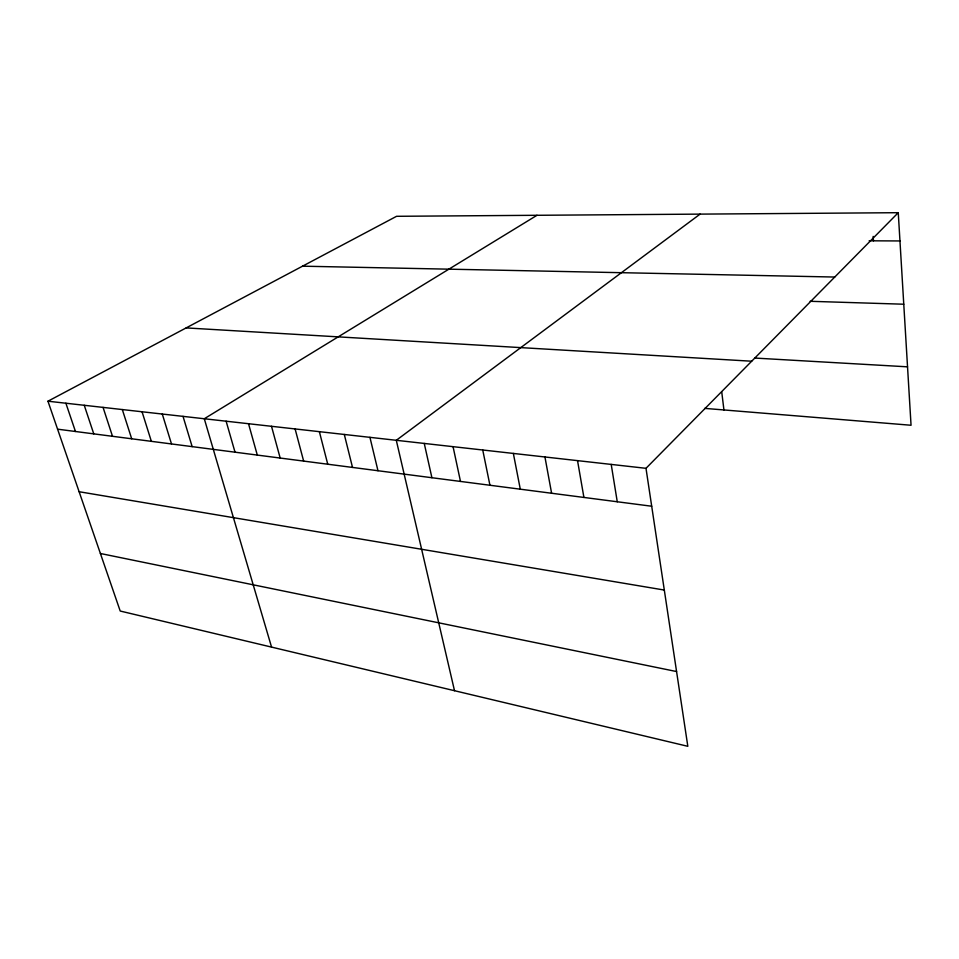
<?xml version="1.0" encoding="UTF-8"?>
<svg xmlns="http://www.w3.org/2000/svg" width="959" height="959" viewBox="0 0 959 959"><rect width="100%" height="100%" fill="white"/><g stroke="black" fill="none" stroke-linecap="round" stroke-linejoin="round"><path stroke-width="1.44" d="M645.994 468.316L687.819 746.306L120.211 611.039L47.95 401.21L645.994 468.316L898.259 212.694L911.05 425.257L704.685 408.378M700.094 214.121L396.295 440.301L454.506 690.696M536.98 215.296L204.291 418.747L271.553 647.097M47.95 401.21L396.57 216.302L898.259 212.694M869.142 240.805L899.962 240.949M302.541 266.182L834.762 277.043M810.127 301.294L903.774 304.219M754.961 358.067L907.538 366.829M186.154 327.906L751.7 361.219M57.588 429.176L651.7 506.232M79.129 491.727L664.311 590.061M100.407 553.499L676.574 671.552M65.883 403.224L75.461 431.49M84.248 405.273L93.766 433.864M103.057 407.383L112.503 436.297M122.32 409.553L131.695 438.79M142.052 411.771L151.354 441.332M162.287 414.036L171.493 443.945M183.025 416.362L192.148 446.63M226.12 421.193L235.027 452.192M248.513 423.71L257.3 455.081M271.505 426.287L280.172 458.042M295.108 428.937L303.643 461.087M319.371 431.658L327.75 464.216M344.305 434.463L352.516 467.429M369.934 437.34L377.978 470.737M424.25 443.43L431.91 477.726M453.056 446.666L460.488 481.43M482.737 449.999L489.941 485.254M513.353 453.427L520.293 489.198M544.94 456.975L551.605 493.25M577.534 460.632L583.911 497.445M611.207 464.408L617.26 501.773M721.767 392.147L723.937 409.949M873.158 236.405L873.457 240.817"/></g></svg>
